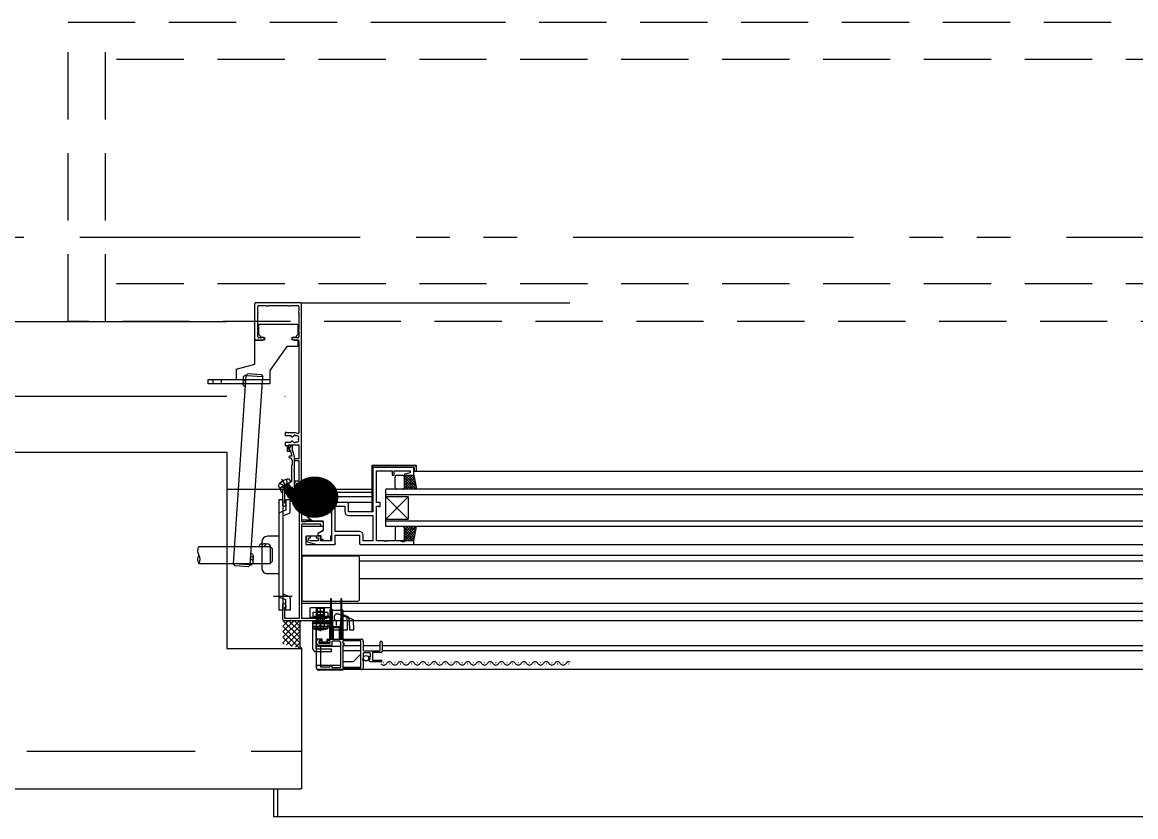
# Model space of a CAD drawing. Units: millimetres at full size. Extents: x -12803 to 120774, y -9413 to 101127.
# Drawn here: x 111555 to 112151, y 6691 to 7116 of the extents above; entities that cross this region are included whole.
import ezdxf
from ezdxf.enums import TextEntityAlignment as Align

# ---------------------------------------------------------------- set-up
doc = ezdxf.new("R2010")
doc.units = ezdxf.units.MM
doc.header["$LTSCALE"] = 30
for name, pattern in [('DASHED1', [1.8, 1.2, -0.6]), ('DASHED3', [4, 3, -1]), ('DOUBLE_CHAIN1', [8.8, 5, -1, 0.6, -0.6, 0.6, -1])]:
    doc.linetypes.add(name, pattern=pattern)
doc.layers.add('0-0_NoName', color=7, linetype='Continuous')
for name, color, linetype, lineweight in [('2-0_通芯', 7, 'DOUBLE_CHAIN1', 15), ('2-1_躯体', 7, 'Continuous', 15), ('2-3_間仕切り', 7, 'Continuous', 15), ('2-A_建具', 7, 'Continuous', 15)]:
    doc.layers.add(name, color=color, linetype=linetype, lineweight=lineweight)
doc.styles.add('ＭＳ ゴシック', font='')
doc.styles.get('ＭＳ ゴシック').set_extended_font_data('MS Gothic')

# ---------------------------------------------------------------- blocks, each defined once
blk = doc.blocks.new('グループ部品-732')
at = {"layer": '2-0_通芯'}
blk.add_line((74361.66, 7001.41), (120774.36, 7001.41), dxfattribs=at)
at = {"layer": '2-1_躯体'}
for p, q in [((109549.36, 6886.41), (111664.36, 6886.41)), ((108557.36, 6706.41), (111704.36, 6706.41))]:
    blk.add_line(p, q, dxfattribs=at)
at = {"layer": '2-1_躯体', "linetype": 'DASHED3'}
blk.add_line((108557.36, 6726.41), (111704.36, 6726.41), dxfattribs=at)
at = {"layer": '2-1_躯体'}
blk.add_lwpolyline([(111664.36, 6886.41), (111664.36, 6781.41), (111704.36, 6781.41), (111704.36, 6706.41)], dxfattribs=at)
at = {"layer": '2-3_間仕切り'}
for p, q in [((109619.36, 6956.41), (111664.36, 6956.41)), ((109579.36, 6916.41), (111664.36, 6916.41))]:
    blk.add_line(p, q, dxfattribs=at)
at = {"layer": '2-A_建具', "linetype": 'DASHED1'}
for p, q in [((111599.36, 6956.41), (111599.36, 7116.41)), ((111777.46, 7116.41), (113130.22, 7116.41)), ((113639.36, 7096.41), (111599.36, 7096.41)), ((113639.36, 6976.41), (111599.36, 6976.41)), ((113107.46, 6956.41), (111752.42, 6956.41))]:
    blk.add_line(p, q, dxfattribs=at)
at = {"layer": '2-A_建具'}
for p, q in [((111679.36, 6933.46), (111679.36, 6965.91)), ((111703.86, 6966.41), (111679.86, 6966.41)), ((111704.36, 6966.41), (111847.86, 6966.41)), ((111681.36, 6949.36), (111681.36, 6954.96)), ((111681.36, 6954.96), (111702.36, 6954.96)), ((111702.36, 6954.96), (111702.36, 6949.36)), ((111682.86, 6947.86), (111681.36, 6949.36)), ((111684.16, 6947.86), (111682.86, 6947.86)), ((111700.86, 6947.86), (111699.56, 6947.86)), ((111702.36, 6949.36), (111700.86, 6947.86)), ((111679.36, 6946.46), (111684.16, 6946.46)), ((111679.86, 6946.41), (111683.61, 6946.41)), ((111699.56, 6946.46), (111702.36, 6946.46)), ((111700.11, 6946.41), (111702.36, 6946.41)), ((111702.36, 6946.46), (111702.36, 6942.96)), ((111702.86, 6945.91), (111702.86, 6896.74)), ((111669.36, 6930.78), (111679.36, 6933.46)), ((111669.36, 6930.78), (111669.36, 6925.26)), ((111687.36, 6930.11), (111687.36, 6922.96)), ((111654.36, 6925.26), (111687.36, 6925.26)), ((111654.36, 6922.96), (111654.36, 6925.26)), ((111657.01, 6922.96), (111657.01, 6925.26)), ((111661.51, 6922.96), (111661.51, 6925.26)), ((111667.87, 6826.71), (111674.67, 6927.51)), ((111674.67, 6927.51), (111675.73, 6928.44)), ((111674.67, 6927.51), (111683.65, 6926.91)), ((111676.85, 6826.11), (111683.65, 6926.91)), ((111687.36, 6922.96), (111654.36, 6922.96)), ((111695.56, 6916.21), (111695.36, 6916.41)), ((111699.16, 6894.66), (111699.29, 6894.66)), ((111700.06, 6895.12), (111700.15, 6895.21)), ((111700.94, 6895.35), (111701.05, 6895.3)), ((111701.7, 6895.1), (111701.86, 6895.09)), ((111702.68, 6893.91), (111702.64, 6893.76)), ((111699.29, 6892.36), (111699.16, 6892.36)), ((111700.15, 6891.81), (111700.06, 6891.9)), ((111701.05, 6891.72), (111700.94, 6891.67)), ((111701.86, 6891.94), (111701.7, 6891.92)), ((111702.64, 6893.26), (111702.68, 6893.11)), ((111764.36, 6878.41), (111742.16, 6878.41)), ((111763.86, 6878.31), (111742.86, 6878.31)), ((111764.36, 6874.61), (111764.36, 6877.81)), ((112599.36, 6876.11), (111764.36, 6876.11)), ((111764.66, 6876.11), (111764.66, 6878.11)), ((111698.69, 6870.56), (111692.63, 6867.06)), ((111696.24, 6867.8), (111693.78, 6872.06)), ((111698.69, 6870.56), (111698.04, 6871.48)), ((111754.36, 6867.61), (111754.36, 6873.11)), ((111755.36, 6874.11), (111758.36, 6874.11)), ((111759.36, 6866.61), (111759.36, 6874.11)), ((111759.36, 6869.99), (111763.47, 6874.11)), ((111759.36, 6871.41), (111762.06, 6874.11)), ((111759.36, 6872.82), (111760.64, 6874.11)), ((111759.36, 6874.11), (111764.36, 6874.11)), ((111759.36, 6868.58), (111764.44, 6873.67)), ((111759.36, 6873.11), (111759.36, 6867.61)), ((111759.36, 6872.92), (111765.67, 6866.61)), ((111759.36, 6867.17), (111764.68, 6872.49)), ((111759.36, 6871.51), (111764.26, 6866.61)), ((111759.36, 6870.1), (111762.84, 6866.61)), ((111759.58, 6874.11), (111765.55, 6868.15)), ((111760.21, 6866.61), (111764.92, 6871.31)), ((111761, 6874.11), (111765.2, 6869.91)), ((111761.63, 6866.61), (111765.15, 6870.13)), ((111762.41, 6874.11), (111764.84, 6871.68)), ((111763.83, 6874.11), (111764.49, 6873.45)), ((111764.36, 6874.11), (111765.86, 6866.61)), ((111742.16, 6866.41), (111664.36, 6866.41)), ((111692.63, 6867.06), (111692.15, 6868.08)), ((111697.72, 6869.19), (111694.29, 6867.21)), ((111694.34, 6867.14), (111694.77, 6867.14)), ((111694.36, 6857.91), (111694.36, 6866.41)), ((111694.41, 6867.51), (111694.51, 6867.34)), ((111694.69, 6866.53), (111697.76, 6869.12)), ((111694.69, 6866.53), (111695.12, 6866.53)), ((111695.83, 6868.1), (111694.77, 6867.14)), ((111694.82, 6867.06), (111694.77, 6867.14)), ((111694.95, 6866.08), (111695.04, 6865.93)), ((111695.04, 6865.93), (111698.11, 6868.51)), ((111695.04, 6865.93), (111695.47, 6865.93)), ((111697.54, 6868.74), (111695.12, 6866.53)), ((111695.17, 6866.46), (111695.12, 6866.53)), ((111695.17, 6866.46), (111697.59, 6868.66)), ((111695.39, 6865.32), (111695.82, 6865.32)), ((111697.89, 6868.13), (111695.47, 6865.93)), ((111695.52, 6865.85), (111695.47, 6865.93)), ((111698.73, 6867.45), (111695.65, 6864.87)), ((111695.65, 6864.87), (111695.87, 6865.24)), ((111695.65, 6864.87), (111695.74, 6864.71)), ((111695.74, 6864.71), (111698.81, 6867.3)), ((111695.74, 6864.71), (111696.17, 6864.71)), ((111695.87, 6865.24), (111695.82, 6865.32)), ((111695.87, 6865.24), (111698.29, 6867.45)), ((111699.08, 6866.84), (111696, 6864.26)), ((111696, 6864.26), (111696.22, 6864.64)), ((111696, 6864.26), (111696.09, 6864.11)), ((111696.09, 6864.11), (111699.16, 6866.69)), ((111696.09, 6864.11), (111696.52, 6864.11)), ((111698.59, 6866.92), (111696.17, 6864.71)), ((111696.22, 6864.64), (111696.17, 6864.71)), ((111696.22, 6864.64), (111698.64, 6866.84)), ((111699.43, 6866.24), (111696.35, 6863.65)), ((111696.35, 6863.65), (111696.57, 6864.03)), ((111696.44, 6863.5), (111699.51, 6866.09)), ((111698.94, 6866.31), (111696.52, 6864.11)), ((111696.57, 6864.03), (111696.52, 6864.11)), ((111696.57, 6864.03), (111698.99, 6866.24)), ((111699.78, 6865.63), (111696.7, 6863.05)), ((111697.34, 6865.9), (111696.74, 6866.94)), ((111696.79, 6862.9), (111699.86, 6865.48)), ((111699.29, 6865.71), (111696.87, 6863.5)), ((111696.92, 6863.43), (111699.34, 6865.63)), ((111699.23, 6864.27), (111697.05, 6862.44)), ((111697.14, 6862.29), (111699.27, 6864.08)), ((111699.64, 6865.1), (111697.22, 6862.9)), ((111697.27, 6862.82), (111699.69, 6865.03)), ((111697.4, 6869.24), (111697.5, 6869.07)), ((111697.76, 6869.12), (111697.54, 6868.74)), ((111697.59, 6868.66), (111697.54, 6868.74)), ((111699.32, 6863.88), (111697.57, 6862.29)), ((111698.03, 6868.66), (111697.59, 6868.66)), ((111697.72, 6869.19), (111697.76, 6869.12)), ((111697.84, 6865.03), (111701.12, 6859.34)), ((111698.11, 6868.51), (111697.89, 6868.13)), ((111697.94, 6868.06), (111697.89, 6868.13)), ((111698.38, 6868.06), (111697.94, 6868.06)), ((111698.03, 6868.66), (111698.11, 6868.51)), ((111698.29, 6867.45), (111698.24, 6867.53)), ((111698.73, 6867.45), (111698.29, 6867.45)), ((111698.81, 6867.3), (111698.59, 6866.92)), ((111698.64, 6866.84), (111698.59, 6866.92)), ((111699.08, 6866.84), (111698.64, 6866.84)), ((111698.73, 6867.45), (111698.81, 6867.3)), ((111699.16, 6866.69), (111698.94, 6866.31)), ((111698.99, 6866.24), (111698.94, 6866.31)), ((111699.43, 6866.24), (111698.99, 6866.24)), ((111699.08, 6866.84), (111699.16, 6866.69)), ((111699.9, 6861.45), (111699.2, 6864.4)), ((111699.51, 6866.09), (111699.29, 6865.71)), ((111699.34, 6865.63), (111699.29, 6865.71)), ((111699.78, 6865.63), (111699.34, 6865.63)), ((111699.43, 6866.24), (111699.51, 6866.09)), ((111699.86, 6865.48), (111699.64, 6865.1)), ((111699.69, 6865.03), (111699.64, 6865.1)), ((111700.13, 6865.03), (111699.64, 6864.61)), ((111700.13, 6865.03), (111699.69, 6865.03)), ((111699.72, 6864.46), (111700.21, 6864.87)), ((111699.78, 6865.63), (111699.86, 6865.48)), ((111700.39, 6863.81), (111699.99, 6864.5)), ((111700.13, 6865.03), (111700.21, 6864.87)), ((111700.44, 6863.83), (111700.18, 6863.68)), ((111710.66, 6863.98), (111710.66, 6864.48)), ((111710.67, 6863.88), (111710.86, 6863.7)), ((111710.96, 6864.78), (111711.46, 6864.78)), ((111711.12, 6864.78), (111712.22, 6863.68)), ((111711.66, 6864.58), (111713.76, 6864.58)), ((111712.67, 6864.58), (111714.26, 6862.99)), ((111713.85, 6864.75), (111714.92, 6863.68)), ((111713.96, 6864.78), (111714.56, 6864.78)), ((111714.77, 6864.69), (111715.27, 6864.19)), ((111719.36, 6866.41), (111719.36, 6864.81)), ((111749.36, 6846.61), (111749.36, 6866.61)), ((112614.36, 6866.61), (111749.36, 6866.61)), ((111758.36, 6866.61), (111755.36, 6866.61)), ((111759.36, 6868.68), (111761.43, 6866.61)), ((111759.36, 6867.27), (111760.01, 6866.61)), ((111763.04, 6866.61), (111765.39, 6868.95)), ((111764.46, 6866.61), (111765.62, 6867.78)), ((111692.06, 6860.91), (111692.06, 6801.91)), ((111694.36, 6860.91), (111692.06, 6860.91)), ((111694.36, 6860.91), (111694.36, 6801.91)), ((111695.93, 6860.91), (111695.93, 6855.41)), ((111698.23, 6860.91), (111695.93, 6860.91)), ((111696.35, 6863.65), (111696.44, 6863.5)), ((111696.44, 6863.5), (111696.87, 6863.5)), ((111696.7, 6863.05), (111696.92, 6863.43)), ((111696.7, 6863.05), (111696.79, 6862.9)), ((111696.79, 6862.9), (111697.22, 6862.9)), ((111696.92, 6863.43), (111696.87, 6863.5)), ((111697.05, 6862.44), (111697.27, 6862.82)), ((111697.05, 6862.44), (111697.14, 6862.29)), ((111697.14, 6862.29), (111697.57, 6862.29)), ((111697.27, 6862.82), (111697.22, 6862.9)), ((111697.62, 6862.21), (111697.57, 6862.29)), ((111699.47, 6863.27), (111697.58, 6862.18)), ((111697.58, 6862.18), (111698.72, 6860.2)), ((111698.23, 6854.53), (111698.23, 6860.91)), ((111699.1, 6861.45), (111698.68, 6860.27)), ((111698.72, 6860.2), (111700.53, 6860.07)), ((111699.9, 6861.45), (111700.53, 6860.07)), ((111700.79, 6860.22), (111700.53, 6860.07)), ((111701.22, 6861.87), (111700.61, 6860.54)), ((111700.61, 6860.54), (111700.79, 6860.22)), ((111701.58, 6861.85), (111700.79, 6860.22)), ((111742.16, 6859.51), (111704.36, 6859.51)), ((111711.79, 6859.49), (111707.57, 6858.22)), ((111712.36, 6863.68), (111710.96, 6863.68)), ((111711.79, 6859.49), (111711.93, 6859.51)), ((111714.36, 6861.28), (111712.54, 6859.88)), ((111712.66, 6863.38), (111712.66, 6862.28)), ((111712.66, 6863.25), (111714.62, 6861.28)), ((111714.96, 6861.28), (111712.74, 6859.6)), ((111712.81, 6861.74), (111713.12, 6861.44)), ((111713.66, 6861.28), (111716.86, 6861.28)), ((111714.26, 6863.22), (111714.26, 6862.58)), ((111714.56, 6862.28), (111716.56, 6862.28)), ((111715.06, 6863.68), (111714.72, 6863.68)), ((111714.97, 6862.28), (111715.97, 6861.28)), ((111716.32, 6862.28), (111716.86, 6861.74)), ((111716.56, 6860.15), (111716.36, 6861.28)), ((111716.86, 6861.98), (111716.86, 6859.98)), ((111742.36, 6859.81), (111742.16, 6859.81)), ((112614.36, 6863.61), (111749.36, 6863.61)), ((111761.36, 6862.61), (111749.36, 6862.61)), ((111761.36, 6862.61), (111749.36, 6850.61)), ((111761.36, 6850.61), (111749.36, 6862.61)), ((111761.36, 6862.61), (111761.36, 6850.61)), ((111694.43, 6854.8), (111692.13, 6853.87)), ((111695.93, 6855.41), (111694.43, 6854.8)), ((111697.6, 6853.61), (111694.43, 6852.32)), ((111706.86, 6857.27), (111706.86, 6855.71)), ((111706.86, 6853.61), (111706.86, 6854.91)), ((111713.16, 6856.32), (111711.86, 6855.71)), ((111714.73, 6856.35), (111719.37, 6854.68)), ((111727.43, 6857.58), (111727.43, 6854.58)), ((111709.48, 6850.01), (111704.36, 6850.01)), ((111715.86, 6846.61), (111704.36, 6846.61)), ((111709.62, 6849.89), (111707.93, 6851.31)), ((111715.64, 6849.61), (111710.25, 6849.66)), ((111715.86, 6849.61), (111715.86, 6844.71)), ((111749.36, 6850.61), (111761.36, 6850.61)), ((112614.36, 6849.61), (111749.36, 6849.61)), ((112614.36, 6846.61), (111749.36, 6846.61)), ((111758.36, 6846.61), (111755.36, 6846.61)), ((111759.36, 6840.3), (111765.67, 6846.61)), ((111759.36, 6841.71), (111764.26, 6846.61)), ((111759.36, 6846.61), (111759.36, 6838.41)), ((111759.36, 6843.12), (111762.84, 6846.61)), ((111759.36, 6844.54), (111761.43, 6846.61)), ((111759.36, 6845.95), (111760.01, 6846.61)), ((111759.36, 6846.05), (111764.68, 6840.73)), ((111760.21, 6846.61), (111764.92, 6841.91)), ((111761.63, 6846.61), (111765.15, 6843.09)), ((111763.04, 6846.61), (111765.39, 6844.27)), ((111764.36, 6839.11), (111765.86, 6846.61)), ((111764.46, 6846.61), (111765.62, 6845.44)), ((111692.05, 6841.41), (111686.06, 6841.41)), ((111706.86, 6841.41), (111706.86, 6839.35)), ((111706.86, 6837.11), (111706.86, 6841.41)), ((111714.49, 6841.71), (111713.56, 6841.71)), ((111713.59, 6843.53), (111715.59, 6844.26)), ((111714.79, 6839.71), (111714.79, 6841.41)), ((111719.76, 6841.71), (111720.36, 6841.71)), ((111719.76, 6841.71), (111719.76, 6839.04)), ((111754.36, 6845.61), (111754.36, 6840.11)), ((111759.36, 6840.11), (111759.36, 6845.61)), ((111759.36, 6844.64), (111764.44, 6839.55)), ((111759.36, 6843.23), (111763.47, 6839.11)), ((111759.36, 6841.81), (111762.06, 6839.11)), ((111759.36, 6840.4), (111760.64, 6839.11)), ((111759.58, 6839.11), (111765.55, 6845.08)), ((111761, 6839.11), (111765.2, 6843.31)), ((111762.41, 6839.11), (111764.84, 6841.54)), ((111649.36, 6835.91), (111687.56, 6835.91)), ((111683.06, 6838.41), (111683.06, 6824.41)), ((111687.56, 6835.91), (111688.56, 6834.91)), ((111687.56, 6835.91), (111687.56, 6826.91)), ((111706.86, 6837.11), (111721.86, 6837.11)), ((111707.57, 6838.4), (111711.79, 6837.13)), ((111715.96, 6839.71), (111714.79, 6839.71)), ((111715.96, 6839.04), (111715.96, 6839.71)), ((111735.86, 6837.11), (112181.86, 6837.11)), ((111749.4, 6839.04), (111749.31, 6839.04)), ((111755.36, 6839.11), (111758.36, 6839.11)), ((111759.36, 6839.11), (111764.36, 6839.11)), ((111763.83, 6839.11), (111764.49, 6839.77)), ((111764.36, 6837.11), (111764.36, 6838.61)), ((112599.36, 6831.11), (111704.36, 6831.11)), ((111704.38, 6829.81), (111704.38, 6807.81)), ((111734.38, 6830.81), (111705.38, 6830.81)), ((111735.38, 6807.81), (111735.38, 6829.81)), ((112599.36, 6828.11), (111735.38, 6828.11)), ((111649.36, 6826.91), (111687.56, 6826.91)), ((111676.85, 6826.11), (111667.87, 6826.71)), ((111676.85, 6826.11), (111675.78, 6825.18)), ((111692.06, 6821.41), (111686.06, 6821.41)), ((112599.36, 6818.61), (111735.38, 6818.61)), ((111697.61, 6809.21), (111694.43, 6810.5)), ((111689.36, 6809.41), (111699.36, 6809.41)), ((111694.36, 6796.91), (111694.36, 6804.91)), ((111695.93, 6801.91), (111695.93, 6807.41)), ((111698.23, 6808.29), (111698.23, 6801.91)), ((111705.38, 6806.81), (111734.38, 6806.81)), ((111719.86, 6807.91), (111719.86, 6786.41)), ((111719.86, 6807.41), (111720.36, 6807.41)), ((111725.36, 6807.41), (111725.86, 6807.41)), ((111694.36, 6801.91), (111692.06, 6801.91)), ((111698.23, 6801.91), (111695.93, 6801.91)), ((111708.83, 6801.74), (111708.86, 6803.24)), ((111708.86, 6798.04), (111708.83, 6801.74)), ((111719.33, 6803.24), (111708.86, 6803.24)), ((111710.36, 6800.74), (111710.36, 6798.74)), ((111718.36, 6800.74), (111710.36, 6800.74)), ((111712.36, 6770.81), (111712.36, 6802.81)), ((111716.36, 6802.81), (111712.36, 6802.81)), ((111712.36, 6801.41), (111716.36, 6801.41)), ((111712.36, 6799.61), (111716.36, 6799.61)), ((111712.36, 6799.61), (111712.61, 6799.08)), ((111712.36, 6798.81), (111716.36, 6798.81)), ((111712.71, 6799.61), (111712.62, 6798.98)), ((111712.71, 6802.81), (111712.71, 6799.61)), ((111712.74, 6797.41), (111712.74, 6801.41)), ((111714.36, 6790.68), (111714.36, 6803.11)), ((111715.98, 6797.41), (111715.98, 6801.41)), ((111716, 6799.61), (111716.09, 6798.98)), ((111716.01, 6802.81), (111716.01, 6799.61)), ((111716.36, 6799.61), (111716.1, 6799.08)), ((111716.36, 6802.81), (111716.36, 6792.81)), ((111717.83, 6798.74), (111717.83, 6798.04)), ((111718.36, 6800.74), (111718.36, 6798.74)), ((111719.36, 6801.91), (111719.36, 6795.41)), ((111719.86, 6798.91), (111719.36, 6792.91)), ((111720.82, 6793.37), (111720.36, 6798.91)), ((111720.83, 6801.74), (111720.83, 6801.77)), ((111720.86, 6801.91), (111724.86, 6801.91)), ((111721.86, 6796.41), (111721.94, 6798.95)), ((111722.94, 6799.91), (111723.77, 6799.91)), ((111723.94, 6799.88), (111728.91, 6798.07)), ((111725.36, 6798.91), (111724.89, 6793.37)), ((111725.69, 6799.78), (111725.69, 6799.24)), ((111725.69, 6799.78), (111729.17, 6798.51)), ((111725.71, 6799.77), (111725.71, 6799.24)), ((111726.36, 6792.91), (111725.86, 6798.91)), ((111726.36, 6801.91), (111726.36, 6786.41)), ((112181.86, 6801.11), (111726.36, 6801.11)), ((111727.15, 6798.71), (111727.15, 6799.24)), ((111727.71, 6799.04), (111727.71, 6798.51)), ((111729.15, 6797.98), (111729.15, 6798.52)), ((111729.17, 6797.98), (111729.17, 6798.51)), ((111694.36, 6787.41), (111703.36, 6796.41)), ((111694.36, 6790.41), (111700.36, 6796.41)), ((111694.36, 6793.41), (111697.36, 6796.41)), ((111694.36, 6796.41), (111703.36, 6787.41)), ((111694.36, 6784.41), (111703.36, 6793.41)), ((111694.36, 6793.41), (111703.36, 6784.41)), ((111694.86, 6796.41), (112617.16, 6796.41)), ((111697.36, 6796.41), (111703.36, 6790.41)), ((111700.36, 6796.41), (111703.36, 6793.41)), ((111717.56, 6797.41), (111704.36, 6797.41)), ((111717.83, 6798.04), (111708.86, 6798.04)), ((111710.36, 6781.21), (111710.36, 6796.41)), ((111710.36, 6796.41), (111710.41, 6795.77)), ((111710.36, 6794.71), (111719.36, 6794.71)), ((111721.36, 6793.21), (111710.36, 6793.21)), ((111718.36, 6792.81), (111710.36, 6792.81)), ((111718.3, 6795.77), (111710.41, 6795.77)), ((111711.86, 6793.21), (111711.86, 6781.21)), ((111712.36, 6797.41), (111712.61, 6796.68)), ((111712.36, 6795.41), (111719.36, 6795.41)), ((111712.74, 6797.41), (111712.62, 6796.58)), ((111715.98, 6797.41), (111716.09, 6796.58)), ((111716.36, 6797.41), (111716.1, 6796.68)), ((111718.16, 6798.01), (111719.36, 6798.01)), ((111718.36, 6796.41), (111718.3, 6795.77)), ((111718.36, 6792.81), (111718.3, 6792.17)), ((111718.36, 6796.41), (111718.36, 6792.41)), ((111719.36, 6794.71), (111719.36, 6793.21)), ((111719.36, 6786.41), (111719.36, 6792.91)), ((111719.86, 6792.41), (111719.36, 6792.41)), ((111719.72, 6791.41), (111719.69, 6793.21)), ((111725.36, 6792.41), (111720.36, 6792.41)), ((111720.82, 6793.37), (111720.82, 6786.41)), ((111720.86, 6796.11), (111720.86, 6793.71)), ((111724.4, 6792.91), (111721.32, 6792.91)), ((111721.32, 6786.41), (111721.32, 6792.91)), ((111722.86, 6796.39), (111721.86, 6796.43)), ((111722.86, 6796.39), (111722.85, 6796.11)), ((111722.86, 6796.39), (111722.86, 6793.71)), ((111724.4, 6792.91), (111724.4, 6786.41)), ((111724.89, 6786.41), (111724.89, 6793.37)), ((111726.36, 6792.41), (111725.86, 6792.41)), ((111728.74, 6797.6), (111728.91, 6798.07)), ((111729.38, 6797.9), (111731.85, 6797)), ((111732.36, 6791.41), (111732.18, 6796.56)), ((111694.36, 6790.41), (111703.36, 6781.41)), ((111694.36, 6787.41), (111699.2, 6782.56)), ((111696.31, 6783.37), (111703.36, 6790.41)), ((111698.66, 6782.71), (111703.36, 6787.41)), ((111717.86, 6791.91), (111710.86, 6791.91)), ((111715.36, 6786.41), (111712.36, 6786.41)), ((111715.36, 6784.96), (111715.36, 6786.41)), ((111717.76, 6786.41), (111736.36, 6786.41)), ((111717.76, 6786.41), (111717.76, 6784.96)), ((111719.72, 6791.41), (111728.98, 6791.41)), ((111720.36, 6786.91), (111719.86, 6786.91)), ((111725.86, 6786.91), (111725.36, 6786.91)), ((111729.9, 6791.41), (111732.36, 6791.41)), ((111694.36, 6784.41), (111695.05, 6783.72)), ((111701.01, 6782.06), (111703.36, 6784.41)), ((111711.86, 6781.21), (111720.36, 6781.21)), ((111725.16, 6782.51), (111712.36, 6782.51)), ((111713.56, 6785.31), (111713.56, 6784.41)), ((111714.76, 6785.61), (111713.86, 6785.61)), ((111714.36, 6782.51), (111714.36, 6772.31)), ((111715.06, 6786.11), (111715.06, 6785.91)), ((111718.06, 6785.91), (111718.06, 6786.11)), ((111719.26, 6785.61), (111718.36, 6785.61)), ((111718.81, 6784.96), (111718.81, 6784.11)), ((111719.56, 6784.41), (111719.56, 6785.31)), ((111720.36, 6779.71), (111720.36, 6781.21)), ((111720.56, 6785.01), (111720.56, 6783.31)), ((111724.86, 6785.31), (111720.86, 6785.31)), ((111725.16, 6785.01), (111725.16, 6771.51)), ((111726.36, 6785.21), (111726.36, 6784.31)), ((111726.36, 6783.01), (111726.36, 6771.31)), ((111736.06, 6782.91), (111726.36, 6782.91)), ((111726.56, 6784.11), (111726.86, 6784.11)), ((111726.86, 6783.21), (111726.56, 6783.21)), ((111735.76, 6785.51), (111726.66, 6785.51)), ((111727.16, 6783.81), (111727.16, 6783.51)), ((111736.06, 6771.31), (111736.06, 6785.21)), ((111737.36, 6785.41), (111737.36, 6780.51)), ((111746.36, 6782.91), (111737.36, 6782.91)), ((111746.36, 6780.51), (111746.36, 6784.71)), ((111747.36, 6784.71), (111747.36, 6779.81)), ((112602.36, 6782.91), (111747.36, 6782.91)), ((111711.86, 6779.71), (111720.36, 6779.71)), ((111736.06, 6780.21), (111726.35, 6780.21)), ((111735.76, 6778.11), (111731.96, 6774.31)), ((111735.76, 6779.11), (111735.76, 6778.11)), ((111735.76, 6779.11), (111736.06, 6779.11)), ((111736.9, 6775.48), (111737.29, 6775.03)), ((111737.36, 6778.81), (111737.36, 6776.11)), ((111737.36, 6774.83), (111737.36, 6771.11)), ((111737.66, 6780.21), (111746.06, 6780.21)), ((111740.86, 6779.11), (111737.66, 6779.11)), ((111740.41, 6775.7), (111740.65, 6775.64)), ((111740.94, 6776.14), (111740.51, 6776.57)), ((111740.66, 6776.91), (111740.86, 6776.91)), ((111741.16, 6777.21), (111741.16, 6778.81)), ((111742.26, 6779.01), (111742.26, 6775.41)), ((111746.86, 6779.31), (111742.56, 6779.31)), ((111742.56, 6775.11), (111746.96, 6775.11)), ((112602.36, 6780.21), (111747.36, 6780.21)), ((111725.16, 6772.31), (111712.36, 6772.31)), ((112636.36, 6770.11), (111713.36, 6770.11)), ((111726.36, 6769.81), (111713.36, 6769.81)), ((111714.86, 6771.51), (111719.26, 6771.51)), ((111719.56, 6771.81), (111719.56, 6772.01)), ((111720.56, 6772.01), (111720.56, 6771.51)), ((111720.86, 6771.21), (111724.86, 6771.21)), ((111731.96, 6774.31), (111726.35, 6774.31)), ((111736.06, 6771.31), (111726.35, 6771.31)), ((111726.36, 6770.11), (111726.36, 6769.81)), ((111726.66, 6771.01), (111735.76, 6771.01)), ((111746.96, 6774.31), (111741.45, 6774.31)), ((111748.36, 6773.81), (111748.16, 6773.81)), ((111751.36, 6773.05), (111751.16, 6773.05)), ((111754.36, 6773.81), (111754.16, 6773.81)), ((111757.36, 6773.05), (111757.16, 6773.05)), ((111760.36, 6773.81), (111760.16, 6773.81)), ((111763.36, 6773.05), (111763.16, 6773.05)), ((111766.36, 6773.81), (111766.16, 6773.81)), ((111769.36, 6773.05), (111769.16, 6773.05)), ((111772.36, 6773.81), (111772.16, 6773.81)), ((111775.36, 6773.05), (111775.16, 6773.05)), ((111778.36, 6773.81), (111778.16, 6773.81)), ((111781.36, 6773.05), (111781.16, 6773.05)), ((111784.36, 6773.81), (111784.16, 6773.81)), ((111787.36, 6773.05), (111787.16, 6773.05)), ((111790.36, 6773.81), (111790.16, 6773.81)), ((111793.36, 6773.05), (111793.16, 6773.05)), ((111796.36, 6773.81), (111796.16, 6773.81)), ((111799.36, 6773.05), (111799.16, 6773.05)), ((111802.36, 6773.81), (111802.16, 6773.81)), ((111805.36, 6773.05), (111805.16, 6773.05)), ((111808.36, 6773.81), (111808.16, 6773.81)), ((111811.36, 6773.05), (111811.16, 6773.05)), ((111814.36, 6773.81), (111814.16, 6773.81)), ((111817.36, 6773.05), (111817.16, 6773.05)), ((111820.36, 6773.81), (111820.16, 6773.81)), ((111823.36, 6773.05), (111823.16, 6773.05)), ((111826.36, 6773.81), (111826.16, 6773.81)), ((111829.36, 6773.05), (111829.16, 6773.05)), ((111832.36, 6773.81), (111832.16, 6773.81)), ((111835.36, 6773.05), (111835.16, 6773.05)), ((111838.36, 6773.81), (111838.16, 6773.81)), ((111841.36, 6773.05), (111841.16, 6773.05)), ((111844.36, 6773.81), (111844.16, 6773.81)), ((111847.36, 6773.05), (111847.16, 6773.05)), ((111689.36, 6706.41), (111689.36, 6691.41)), ((111691.36, 6706.41), (111691.36, 6691.41)), ((111691.36, 6691.41), (111689.36, 6691.41)), ((113387.86, 6691.41), (111691.36, 6691.41))]:
    blk.add_line(p, q, dxfattribs=at)
at = {"layer": '2-A_建具', "linetype": 'DASHED1'}
blk.add_lwpolyline([(111752.42, 6956.41), (111579.36, 6956.41), (111579.36, 7116.41), (111777.46, 7116.41)], dxfattribs=at)
at = {"layer": '2-A_建具'}
for points in [[(111704.36, 6866.41), (111704.36, 6965.91), (111703.86, 6966.41)], [(111680.93, 6962.05), (111680.86, 6962.24), (111680.86, 6964.41)], [(111680.93, 6952.05), (111680.86, 6952.24), (111680.86, 6960.58), (111680.93, 6960.77)], [(111681.36, 6964.91), (111685.03, 6964.91), (111685.22, 6964.84)], [(111686.5, 6964.84), (111686.69, 6964.91), (111697.03, 6964.91), (111697.22, 6964.84)], [(111698.5, 6964.84), (111698.69, 6964.91), (111702.36, 6964.91)], [(111702.86, 6964.41), (111702.86, 6962.24), (111702.79, 6962.05)], [(111702.79, 6960.77), (111702.86, 6960.58), (111702.86, 6952.24), (111702.79, 6952.05)], [(111680.86, 6948.11), (111680.86, 6950.58), (111680.93, 6950.77)], [(111683.08, 6947.7), (111682.87, 6947.61), (111681.36, 6947.61)], [(111702.36, 6947.61), (111700.84, 6947.61), (111700.63, 6947.7)], [(111702.79, 6950.77), (111702.86, 6950.58), (111702.86, 6948.11)], [(111702.36, 6942.96), (111696.36, 6942.96), (111687.36, 6930.11)], [(111675.73, 6928.44), (111682.72, 6927.97), (111683.65, 6926.91)], [(111700.86, 6896.71), (111696.78, 6896.71), (111696.26, 6897.01), (111695.56, 6897.01), (111695.56, 6895.41), (111698.46, 6895.41), (111698.76, 6895.09)], [(111698.76, 6891.93), (111698.46, 6891.61), (111695.56, 6891.61), (111695.56, 6890.01), (111696.56, 6890.01), (111696.56, 6887.01), (111697.96, 6887.01), (111697.96, 6887.51), (111697.56, 6888.08), (111697.56, 6890.31), (111702.86, 6890.31), (111702.86, 6882.91), (111700.96, 6882.91)], [(111698.52, 6889.86), (111697.4, 6887.92), (111698.2, 6887.7), (111699.11, 6884.31), (111698.06, 6884.31)], [(111700.46, 6876.87), (111700.46, 6883.92), (111699.46, 6887.65), (111699.46, 6889.61)], [(111699.26, 6882.11), (111699.26, 6879.71), (111698.96, 6879.41), (111698.96, 6870.71), (111696.05, 6869.03), (111695.95, 6868.84), (111695.47, 6868.56), (111695.25, 6868.57), (111692.45, 6866.95), (111693.57, 6865.01), (111694.36, 6865.01)], [(111700.96, 6881.91), (111702.86, 6881.91), (111702.86, 6870.91), (111700.68, 6870.91), (111700.46, 6868.35)], [(111701.86, 6869.2), (111701.58, 6867.61), (111700.46, 6867.61), (111700.46, 6875.95), (111700.34, 6876.14), (111700.34, 6876.69), (111700.46, 6876.87)], [(111742.36, 6877.81), (111742.36, 6854.51), (111729.36, 6854.51), (111729.36, 6859.01)], [(111742.16, 6854.51), (111742.16, 6879.41), (111765.66, 6879.41), (111765.66, 6876.11)], [(111745.56, 6857.41), (111746.36, 6857.41), (111746.36, 6859.51), (111744.36, 6859.51), (111744.36, 6876.38), (111752.86, 6876.38), (111752.86, 6874.11), (111753.86, 6874.11), (111753.86, 6876.38), (111762.43, 6876.38), (111762.43, 6875.46), (111759.58, 6874.7)], [(111692.7, 6869.83), (111694.39, 6868.71), (111695.69, 6868.76)], [(111696.25, 6871.88), (111696.37, 6869.86), (111695.69, 6868.76)], [(111701.45, 6868.22), (111701.73, 6869.81), (111702.86, 6869.81), (111702.86, 6866.41)], [(111694.29, 6867.21), (111694.34, 6867.14), (111694.72, 6867.46)], [(111697.29, 6868.95), (111694.6, 6866.68), (111694.69, 6866.53)], [(111694.6, 6866.68), (111694.82, 6867.06), (111696.18, 6868.3)], [(111694.86, 6805.41), (111695.36, 6805.41), (111695.96, 6804.37), (111695.96, 6803.41), (111695.26, 6803.41), (111695.26, 6797.61), (111703.16, 6797.61), (111703.16, 6865.21), (111695.26, 6865.21), (111695.26, 6859.41), (111695.96, 6859.41), (111695.96, 6858.45), (111695.36, 6857.41), (111694.86, 6857.41)], [(111698.03, 6868.66), (111694.95, 6866.08), (111695.17, 6866.46)], [(111698.38, 6868.06), (111695.3, 6865.47), (111695.39, 6865.32), (111698.46, 6867.91)], [(111695.3, 6865.47), (111695.52, 6865.85), (111697.94, 6868.06)], [(111698.38, 6868.06), (111698.46, 6867.91), (111698.24, 6867.53), (111695.82, 6865.32)], [(111696.51, 6866.41), (111698.98, 6867.84), (111699.8, 6866.41)], [(111700.61, 6860.54), (111699.65, 6864.59), (111701.22, 6861.87)], [(111700.21, 6864.87), (111699.99, 6864.5), (111699.81, 6864.32)], [(111700.44, 6863.83), (111701.58, 6861.85), (111701.22, 6861.87)], [(111709.26, 6863.51), (111709.26, 6865.21), (111704.36, 6865.21), (111704.36, 6849.31), (111706.67, 6849.31)], [(111742.16, 6862.51), (111714.56, 6862.51), (111714.56, 6863.31), (111715.66, 6863.31), (111715.66, 6864.81), (111710.46, 6864.81), (111710.46, 6863.31), (111711.56, 6863.31), (111711.56, 6862.51), (111704.36, 6862.51)], [(111742.16, 6864.81), (111716.86, 6864.81), (111716.86, 6863.51)], [(111699.96, 6861.36), (111699.1, 6861.45), (111698.28, 6862.59)], [(111715.86, 6849.61), (111710.25, 6849.66), (111709.48, 6850.01), (111707.14, 6852.34), (111706.86, 6853.6), (111706.86, 6857.27), (111707.05, 6857.86), (111707.57, 6858.22)], [(111728.86, 6859.51), (111729.21, 6859.36), (111729.36, 6859.01)], [(111707.86, 6855.71), (111707.86, 6857.16), (111709.25, 6857.58), (111713.46, 6857.58), (111713.46, 6855.21), (111714.46, 6855.21), (111714.46, 6857.58), (111720.36, 6857.58), (111720.36, 6839.04), (111714.46, 6839.04), (111714.46, 6841.41), (111706.86, 6841.41)], [(111706.86, 6854.91), (111711.86, 6854.91), (111711.86, 6855.71)], [(111735.29, 6844.04), (111722.29, 6844.04), (111722.29, 6857.58), (111727.43, 6857.58)], [(111729.43, 6852.58), (111742.36, 6852.58), (111742.36, 6839.04), (111737.29, 6839.04), (111737.29, 6842.04)], [(111748.4, 6839.04), (111744.36, 6839.04), (111744.36, 6857.58), (111745.23, 6857.58)], [(111714.66, 6846.61), (111714.66, 6847.91), (111704.36, 6847.91), (111704.36, 6797.41)], [(111707.06, 6849.61), (111711.36, 6849.61), (111715.4, 6849.26)], [(111712.16, 6841.41), (111712.16, 6840.61), (111713.26, 6840.61), (111713.26, 6839.04), (111709.25, 6839.04), (111708.06, 6839.4), (111708.06, 6840.61), (111709.16, 6840.61), (111709.16, 6841.41)], [(111713.26, 6841.41), (111713.26, 6843.06), (111715.86, 6844.71)], [(111722.36, 6837.61), (111722.36, 6842.11), (111735.36, 6842.11), (111735.36, 6837.61)], [(111688.56, 6834.91), (111688.56, 6827.91), (111687.56, 6826.91)], [(111722.36, 6837.61), (111722.21, 6837.26), (111721.86, 6837.11)], [(111735.86, 6837.11), (111735.5, 6837.26), (111735.36, 6837.61)], [(111759.36, 6838.41), (111758.36, 6838.41), (111756.63, 6839.04), (111750.31, 6839.04)], [(111675.78, 6825.18), (111668.8, 6825.65), (111667.87, 6826.71)], [(111695.93, 6807.41), (111694.43, 6808.02), (111692.13, 6808.95)], [(111704.36, 6805.71), (112617.36, 6805.71), (112617.36, 6789.61)], [(111720.36, 6786.41), (111720.36, 6807.91), (111719.86, 6807.91)], [(111725.86, 6786.41), (111725.86, 6807.91), (111725.36, 6807.91), (111725.36, 6786.41)], [(111710.36, 6798.74), (111719.36, 6798.74), (111719.37, 6797.04), (111720.79, 6797.04), (111720.83, 6801.74)], [(111717.83, 6798.72), (111718.33, 6798.72), (111718.33, 6798.74)], [(111704.36, 6796.41), (111703.36, 6795.41), (111703.36, 6782.41), (111704.36, 6781.41)], [(111710.36, 6792.81), (111710.41, 6792.17), (111718.3, 6792.17)], [(111712.36, 6795.12), (111713.21, 6796.85), (111714.36, 6797.46)], [(111712.36, 6791.52), (111713.21, 6793.25), (111714.36, 6793.86)], [(111716.36, 6795.12), (111715.5, 6796.85), (111714.36, 6797.46)], [(111716.36, 6791.52), (111715.5, 6793.25), (111714.36, 6793.86)], [(111728.98, 6791.41), (111728.86, 6794.63), (111728.74, 6797.6)], [(111729.67, 6797.45), (111729.73, 6795.8), (111729.9, 6791.41)], [(111720.26, 6783.01), (111713.36, 6783.01), (111712.36, 6784.01)], [(111719.26, 6784.11), (111713.81, 6784.11), (111713.81, 6784.96), (111718.81, 6784.96)]]:
    blk.add_lwpolyline(points, dxfattribs=at)
blk.add_circle((111738.84, 6776.21), 1.45, dxfattribs=at)
for centre, radius, start, end in [((111679.86, 6965.91), 0.5, 90.00001, 179.99999), ((111681.36, 6964.41), 0.5, 90.00001, 179.99999), ((111680.16, 6961.41), 1, 320.28486, 39.71514), ((111685.86, 6965.61), 1, 230.28486, 309.71514), ((111697.86, 6965.61), 1, 230.28486, 309.71514), ((111702.36, 6964.41), 0.5, 0.00001, 89.99999), ((111703.56, 6961.41), 1, 140.28486, 219.71514), ((111681.36, 6948.11), 0.5, 180.00001, 269.99999), ((111680.16, 6951.41), 1, 320.28486, 39.71514), ((111683.61, 6947.16), 0.75, 270.00002, 134.41533), ((111684.16, 6947.16), 0.7, 270, 90), ((111699.56, 6947.16), 0.7, 90, 270), ((111700.11, 6947.16), 0.75, 45.58467, 269.99998), ((111702.36, 6948.11), 0.5, 270.00001, 359.99999), ((111703.56, 6951.41), 1, 140.28486, 219.71514), ((111679.86, 6946.91), 0.5, 180.00001, 269.99999), ((111702.36, 6945.91), 0.5, 0.00001, 89.99999), ((111674.36, 6923.02), 1.5, 146.14066, 266.14066), ((111674.46, 6924.52), 1.5, 146.14066, 266.14066), ((111674.57, 6926.02), 1.5, 86.14066, 266.14066), ((111699.16, 6895.06), 0.4, 175.90396, 270.00001), ((111699.29, 6895.06), 0.4, 270.00007, 315.20724), ((111700.86, 6893.51), 1.8, 116.26017, 135.20714), ((111700.6, 6894.99), 0.5, 46.86987, 153.13005), ((111700.86, 6893.51), 3.2, 63.61222, 90.00002), ((111700.86, 6893.51), 1.8, 61.96927, 83.73983), ((111702.08, 6894.37), 0.75, 322.29964, 107.7004), ((111702.46, 6896.74), 0.4, 243.61216, 359.99994), ((111700.86, 6893.51), 1.8, 351.96925, 8.03075), ((111698.96, 6889.61), 0.5, 0, 150.00001), ((111699.16, 6891.96), 0.4, 89.99999, 184.09604), ((111699.29, 6891.96), 0.4, 44.79276, 89.99993), ((111700.86, 6893.51), 1.8, 224.79286, 243.73983), ((111700.6, 6892.03), 0.5, 206.86995, 313.13013), ((111700.86, 6893.51), 1.8, 276.26017, 298.03073), ((111702.08, 6892.65), 0.75, 252.2996, 37.70036), ((111698.06, 6883.81), 0.5, 89.99999, 270.00001), ((111698.06, 6882.11), 1.2, 0.00001, 89.99999), ((111700.96, 6882.41), 0.5, 89.99999, 270.00001), ((111743.16, 6878.41), 1, 90, 179.99999), ((111742.86, 6877.81), 0.5, 90, 180), ((111763.86, 6877.81), 0.5, 0, 90), ((111764.36, 6878.11), 0.3, 0, 90), ((111764.66, 6878.41), 1, 0, 90), ((111698.86, 6863.27), 9, 104.11915, 135.88085), ((111696.98, 6870.74), 1.3, 35, 104.11915), ((111697.84, 6869.49), 0.5, 120, 210), ((111755.36, 6873.11), 1, 89.9999, 179.9999), ((111758.36, 6873.11), 1, 359.9999, 89.9999), ((111759.66, 6874.41), 0.3, 105, 270), ((111763.86, 6874.61), 0.5, 270, 0), ((111693.33, 6868.63), 1.3, 135.88085, 205), ((111693.97, 6867.26), 0.5, 30, 120), ((111694.86, 6865.91), 0.5, 90, 180), ((111699.43, 6864.47), 0.248, 30, 197.19096), ((111700.96, 6868.31), 0.5, 175, 349.99999), ((111702.36, 6869.11), 0.5, 360, 170.00001), ((111710.96, 6864.48), 0.3, 90, 180), ((111710.96, 6863.98), 0.3, 180, 270), ((111711.46, 6864.58), 0.2, 0, 90), ((111713.96, 6864.58), 0.2, 90, 180), ((111714.26, 6863.68), 0.25, 33.05573, 236.94427), ((111714.72, 6863.98), 0.3, 213.05573, 270), ((111714.56, 6864.48), 0.3, 45, 90), ((111715.06, 6863.98), 0.3, 270, 45), ((111755.36, 6867.61), 1, 179.9999, 269.9999), ((111758.36, 6867.61), 1, 269.9999, 359.9999), ((111694.86, 6857.91), 0.5, 180, 270), ((111707.86, 6857.27), 1, 106.69924, 180), ((111710.26, 6863.51), 1, 180, 270), ((111711.93, 6859.01), 0.5, 90, 106.69924), ((111712.36, 6863.38), 0.3, 0, 90), ((111712.56, 6859.68), 0.2, 95.58289, 335.58289), ((111713.66, 6862.28), 1, 180, 270), ((111713.96, 6863.22), 0.3, 0, 56.94427), ((111714.56, 6862.58), 0.3, 180, 270), ((111715.86, 6863.51), 1, 270, 0), ((111716.66, 6859.98), 0.2, 120, 0), ((111716.56, 6861.98), 0.3, 0, 90), ((111728.86, 6859.01), 0.5, 0, 90), ((111697.23, 6854.53), 1, 292.00335, 0), ((111707.36, 6855.71), 0.5, 180, 0), ((111709.86, 6853.61), 3, 180.00001, 230), ((111713.59, 6855.41), 1, 97.40692, 115), ((111714.39, 6855.41), 1, 70.14674, 86.11316), ((111718.86, 6853.27), 1.5, 0, 70.14674), ((111729.43, 6854.58), 2, 180, 270), ((111745.23, 6857.38), 0.2, 35.09963, 90), ((111745.56, 6857.61), 0.2, 215.09963, 270), ((111706.67, 6849.51), 0.2, 270, 345.52249), ((111707.06, 6849.41), 0.2, 90, 165.52249), ((111710.26, 6850.66), 1, 230, 269.5), ((111715.36, 6848.76), 0.5, 0, 85), ((111715.56, 6849.31), 0.3, 0, 89.5), ((111755.36, 6845.61), 1, 90.0001, 180.0001), ((111758.36, 6845.61), 1, 0.0001, 90.0001), ((111686.06, 6838.41), 3, 90.00155, 180.00122), ((111713.76, 6843.06), 0.5, 110, 180), ((111713.56, 6842.01), 0.3, 180.00001, 270), ((111714.49, 6841.41), 0.3, 0, 90), ((111715.36, 6844.71), 0.5, 290, 0), ((111735.29, 6842.04), 2, 0, 90), ((111755.36, 6840.11), 1, 180.0001, 270.0001), ((111758.36, 6840.11), 1, 270.0001, 0.0001), ((111652.66, 6833.66), 4, 145.77113, 214.22887), ((111683.06, 6835.91), 1.5, 60, 180), ((111684.56, 6835.91), 1.5, 60, 180), ((111686.06, 6835.91), 1.5, 0, 180), ((111707.86, 6839.35), 1, 180, 253.30076), ((111711.93, 6837.61), 0.5, 253.30076, 270), ((111721.86, 6837.61), 0.5, 270, 0), ((111735.86, 6837.61), 0.5, 180, 270), ((111748.4, 6838.84), 0.2, 23.57818, 90), ((111748.86, 6839.04), 0.3, 203.57818, 336.42182), ((111749.31, 6838.84), 0.2, 90, 156.42182), ((111749.4, 6838.84), 0.2, 23.57818, 90), ((111749.86, 6839.04), 0.3, 203.57818, 336.42182), ((111750.31, 6838.84), 0.2, 90, 156.42182), ((111763.86, 6838.61), 0.5, 0, 90), ((111652.66, 6829.16), 4, 145.77113, 214.22887), ((111646.05, 6829.16), 4, 325.77113, 34.22887), ((111676.95, 6827.6), 1.5, 266.14066, 86.14066), ((111677.05, 6829.1), 1.5, 326.14066, 86.14066), ((111677.15, 6830.6), 1.5, 326.14066, 86.14066), ((111705.38, 6829.81), 1, 90, 179.99999), ((111734.38, 6829.81), 1, 0, 90), ((111686.06, 6824.41), 3, 180.00122, 270.00127), ((111694.86, 6804.91), 0.5, 90, 180), ((111697.23, 6808.29), 1, 0, 68.00217), ((111705.38, 6807.81), 1, 180, 270), ((111734.38, 6807.81), 1, 270, 0), ((111712.43, 6799.01), 0.2, 270, 19.42185), ((111716.29, 6799.01), 0.2, 160.57815, 270), ((111719.33, 6801.74), 1.5, 1, 90), ((111719.36, 6802.41), 0.5, 270, 0), ((111720.86, 6802.41), 0.5, 180, 270), ((111722.94, 6798.91), 1, 90, 178), ((111723.77, 6799.41), 0.5, 70, 90), ((111724.86, 6802.41), 0.5, 270, 0), ((111726.36, 6802.41), 0.5, 180, 270), ((111694.86, 6796.91), 0.5, 180, 270), ((111710.86, 6792.41), 0.5, 180, 270), ((111714.36, 6804.41), 9.5, 245.47227, 294.52773), ((111712.43, 6796.61), 0.2, 270, 19.42185), ((111716.29, 6796.61), 0.2, 160.57815, 270), ((111717.56, 6797.71), 0.3, 270, 0), ((111718.16, 6797.71), 0.3, 90, 180), ((111717.86, 6792.41), 0.5, 270, 0), ((111720.36, 6793.71), 0.5, 270, 0), ((111720.56, 6796.11), 0.3, 0, 90), ((111721.32, 6793.41), 0.5, 184.76364, 270), ((111724.4, 6793.41), 0.5, 270, 355.23636), ((111729.21, 6797.48), 0.457, 356.53576, 68.26228), ((111731.68, 6796.53), 0.5, 3.12042, 70), ((111714.36, 6800.81), 9.5, 245.47227, 294.52773), ((111713.36, 6785.41), 1, 90, 180), ((111714.76, 6786.11), 0.3, 0, 90), ((111718.36, 6786.11), 0.3, 90, 180), ((111736.36, 6785.41), 1, 0, 90), ((111711.86, 6781.21), 1.5, 180, 270), ((111713.86, 6785.31), 0.3, 90, 180), ((111713.86, 6784.41), 0.3, 180, 270), ((111714.76, 6785.91), 0.3, 270, 0), ((111718.36, 6785.91), 0.3, 180, 270), ((111719.26, 6785.31), 0.3, 0, 90), ((111719.26, 6784.41), 0.3, 270, 0), ((111720.26, 6783.31), 0.3, 270, 0), ((111720.86, 6785.01), 0.3, 90, 180), ((111724.86, 6785.01), 0.3, 0, 90), ((111726.66, 6785.21), 0.3, 90, 180), ((111726.56, 6784.31), 0.2, 180, 270), ((111726.56, 6783.01), 0.2, 90, 180), ((111726.86, 6783.81), 0.3, 0, 90), ((111726.86, 6783.51), 0.3, 270, 0), ((111735.76, 6785.21), 0.3, 0, 90), ((111737.66, 6780.51), 0.3, 180, 270), ((111746.06, 6780.51), 0.3, 270, 0), ((111746.86, 6784.71), 0.5, 0, 180), ((111737.06, 6775.61), 0.2, 90, 220), ((111737.06, 6776.11), 0.3, 270, 0), ((111737.06, 6774.83), 0.3, 0, 40), ((111737.66, 6778.81), 0.3, 90, 180), ((111740.36, 6775.51), 0.2, 75, 185.21591), ((111741.45, 6775.61), 1.3, 185.21591, 270), ((111740.66, 6776.71), 0.2, 90, 225), ((111740.73, 6775.93), 0.3, 255, 45), ((111740.86, 6778.81), 0.3, 0, 90), ((111740.86, 6777.21), 0.3, 270, 0), ((111742.56, 6779.01), 0.3, 90, 180), ((111742.56, 6775.41), 0.3, 180, 270), ((111746.86, 6779.81), 0.5, 270, 0), ((111746.96, 6774.71), 0.4, 270, 90), ((111712.86, 6771.81), 0.5, 90, 180), ((111713.36, 6771.11), 1, 180, 270), ((111713.36, 6770.81), 1, 180, 270), ((111714.06, 6772.01), 0.3, 0, 90), ((111714.86, 6772.01), 0.5, 180, 270), ((111719.26, 6771.81), 0.3, 270, 0), ((111719.86, 6772.01), 0.3, 90, 180), ((111720.26, 6772.01), 0.3, 0, 90), ((111720.86, 6771.51), 0.3, 180, 270), ((111724.86, 6771.51), 0.3, 270, 0), ((111726.66, 6771.31), 0.3, 180, 270), ((111735.76, 6771.31), 0.3, 270, 0), ((111736.36, 6771.11), 1, 270, 0), ((111748.26, 6774.27), 1.72, 220.84223, 330.79746), ((111751.26, 6772.59), 1.72, 29.20254, 150.79746), ((111754.26, 6774.27), 1.72, 209.20254, 330.79746), ((111757.26, 6772.59), 1.72, 29.20254, 150.79746), ((111760.26, 6774.27), 1.72, 209.20254, 330.79746), ((111763.26, 6772.59), 1.72, 29.20254, 150.79746), ((111766.26, 6774.27), 1.72, 209.20254, 330.79746), ((111769.26, 6772.59), 1.72, 29.20254, 150.79746), ((111772.26, 6774.27), 1.72, 209.20254, 330.79746), ((111775.26, 6772.59), 1.72, 29.20254, 150.79746), ((111778.26, 6774.27), 1.72, 209.20254, 330.79746), ((111781.26, 6772.59), 1.72, 29.20254, 150.79746), ((111784.26, 6774.27), 1.72, 209.20254, 330.79746), ((111787.26, 6772.59), 1.72, 29.20254, 150.79746), ((111790.26, 6774.27), 1.72, 209.20254, 330.79746), ((111793.26, 6772.59), 1.72, 29.20254, 150.79746), ((111796.26, 6774.27), 1.72, 209.20254, 330.79746), ((111799.26, 6772.59), 1.72, 29.20254, 150.79746), ((111802.26, 6774.27), 1.72, 209.20254, 330.79746), ((111805.26, 6772.59), 1.72, 29.20254, 150.79746), ((111808.26, 6774.27), 1.72, 209.20254, 330.79746), ((111811.26, 6772.59), 1.72, 29.20254, 150.79746), ((111814.26, 6774.27), 1.72, 209.20254, 330.79746), ((111817.26, 6772.59), 1.72, 29.20254, 150.79746), ((111820.26, 6774.27), 1.72, 209.20254, 330.79746), ((111823.26, 6772.59), 1.72, 29.20254, 150.79746), ((111826.26, 6774.27), 1.72, 209.20254, 330.79746), ((111829.26, 6772.59), 1.72, 29.20254, 150.79746), ((111832.26, 6774.27), 1.72, 209.20254, 330.79746), ((111835.26, 6772.59), 1.72, 29.20254, 150.79746), ((111838.26, 6774.27), 1.72, 209.20254, 330.79746), ((111841.26, 6772.59), 1.72, 29.20254, 150.79746), ((111844.26, 6774.27), 1.72, 209.20254, 330.79746), ((111847.26, 6772.59), 1.72, 65.96128, 150.79746)]:
    blk.add_arc(centre, radius, start, end, dxfattribs=at)
at = {"layer": '2-A_建具', "style": 'ＭＳ ゴシック', "width": 1.15}
blk.add_text('・ ', height=76.43, rotation=180, dxfattribs=at).set_placement((111771.29, 6924.91), align=Align.BOTTOM_LEFT)

msp = doc.modelspace()

# ---------------------------------------------------------------- block references
at = {"layer": '0-0_NoName'}
msp.add_blockref('グループ部品-732', (0, 0), dxfattribs=at)

doc.saveas('drawing.dxf')
